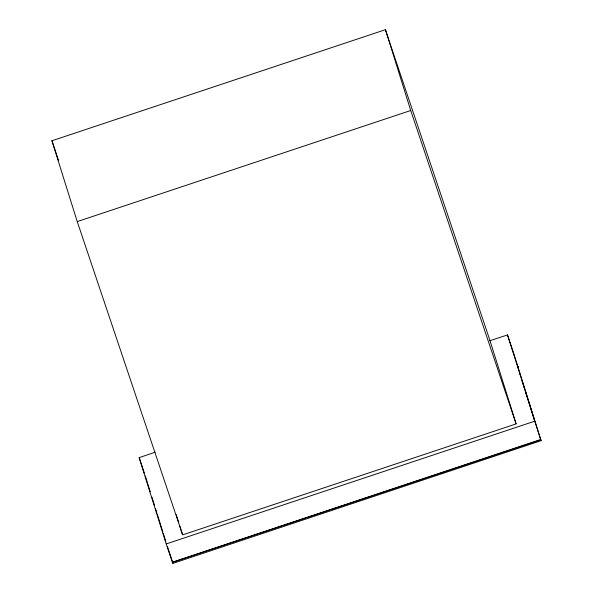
<?xml version="1.0" encoding="UTF-8"?>
<svg xmlns="http://www.w3.org/2000/svg" width="593" height="593" viewBox="0 0 593 593"><rect width="100%" height="100%" fill="white"/><g stroke="black" fill="none" stroke-linecap="round" stroke-linejoin="round"><path stroke-width="0.89" d="M516.066 423.825L410.727 110.513L385.472 29.68L51.917 140.778L77.349 221.908L182.651 534.879L515.784 424.017L516.118 423.75L490.722 342.962M518.008 366.83L518.341 368.186M172.326 562.186L540.668 439.532L507.526 334.941L489.662 340.775M167.367 546.353L173.015 563.343L541.053 440.681A1.201 0.786 51.5 0 0 540.764 439.836L540.779 439.687M172.385 562.201L166.151 543.818L139.147 457.648L155.188 452.192M517.926 366.696L517.407 365.303M518.415 368.134L517.504 365.295M541.053 440.681L513.701 353.302L507.467 334.919M77.32 221.567L410.727 110.513M513.783 354.436L513.419 353.361M166.248 543.929L534.523 421.26M172.4 562.394L540.764 439.836M385.383 29.65L490.685 342.621M58.477 160.266L51.976 140.711M144.344 473.103L139.185 457.588M145.396 476.223L145.589 476.802M522.166 381.158L524.649 389.082M525.19 390.794L534.819 421.519A1.779 0.652 -18.6 0 1 534.671 421.868M176.254 514.694L178.723 522.581M179.82 526.087L182.296 533.974M145.344 476.075L147.353 482.405M147.798 483.925L150.281 491.834M151.934 497.112L154.551 505.384M155.514 508.542L156.893 512.938M157.264 514.101L160.481 524.375M160.844 525.517L162.808 531.721M163.231 533.166L165.832 541.379M519.661 373.946A1.779 0.652 -18.6 0 1 519.979 374.183M518.156 367.675A1.201 0.793 -88.1 0 1 518.438 368.52M172.771 563.35A1.201 0.793 -88.1 0 1 172.489 562.505"/></g></svg>
